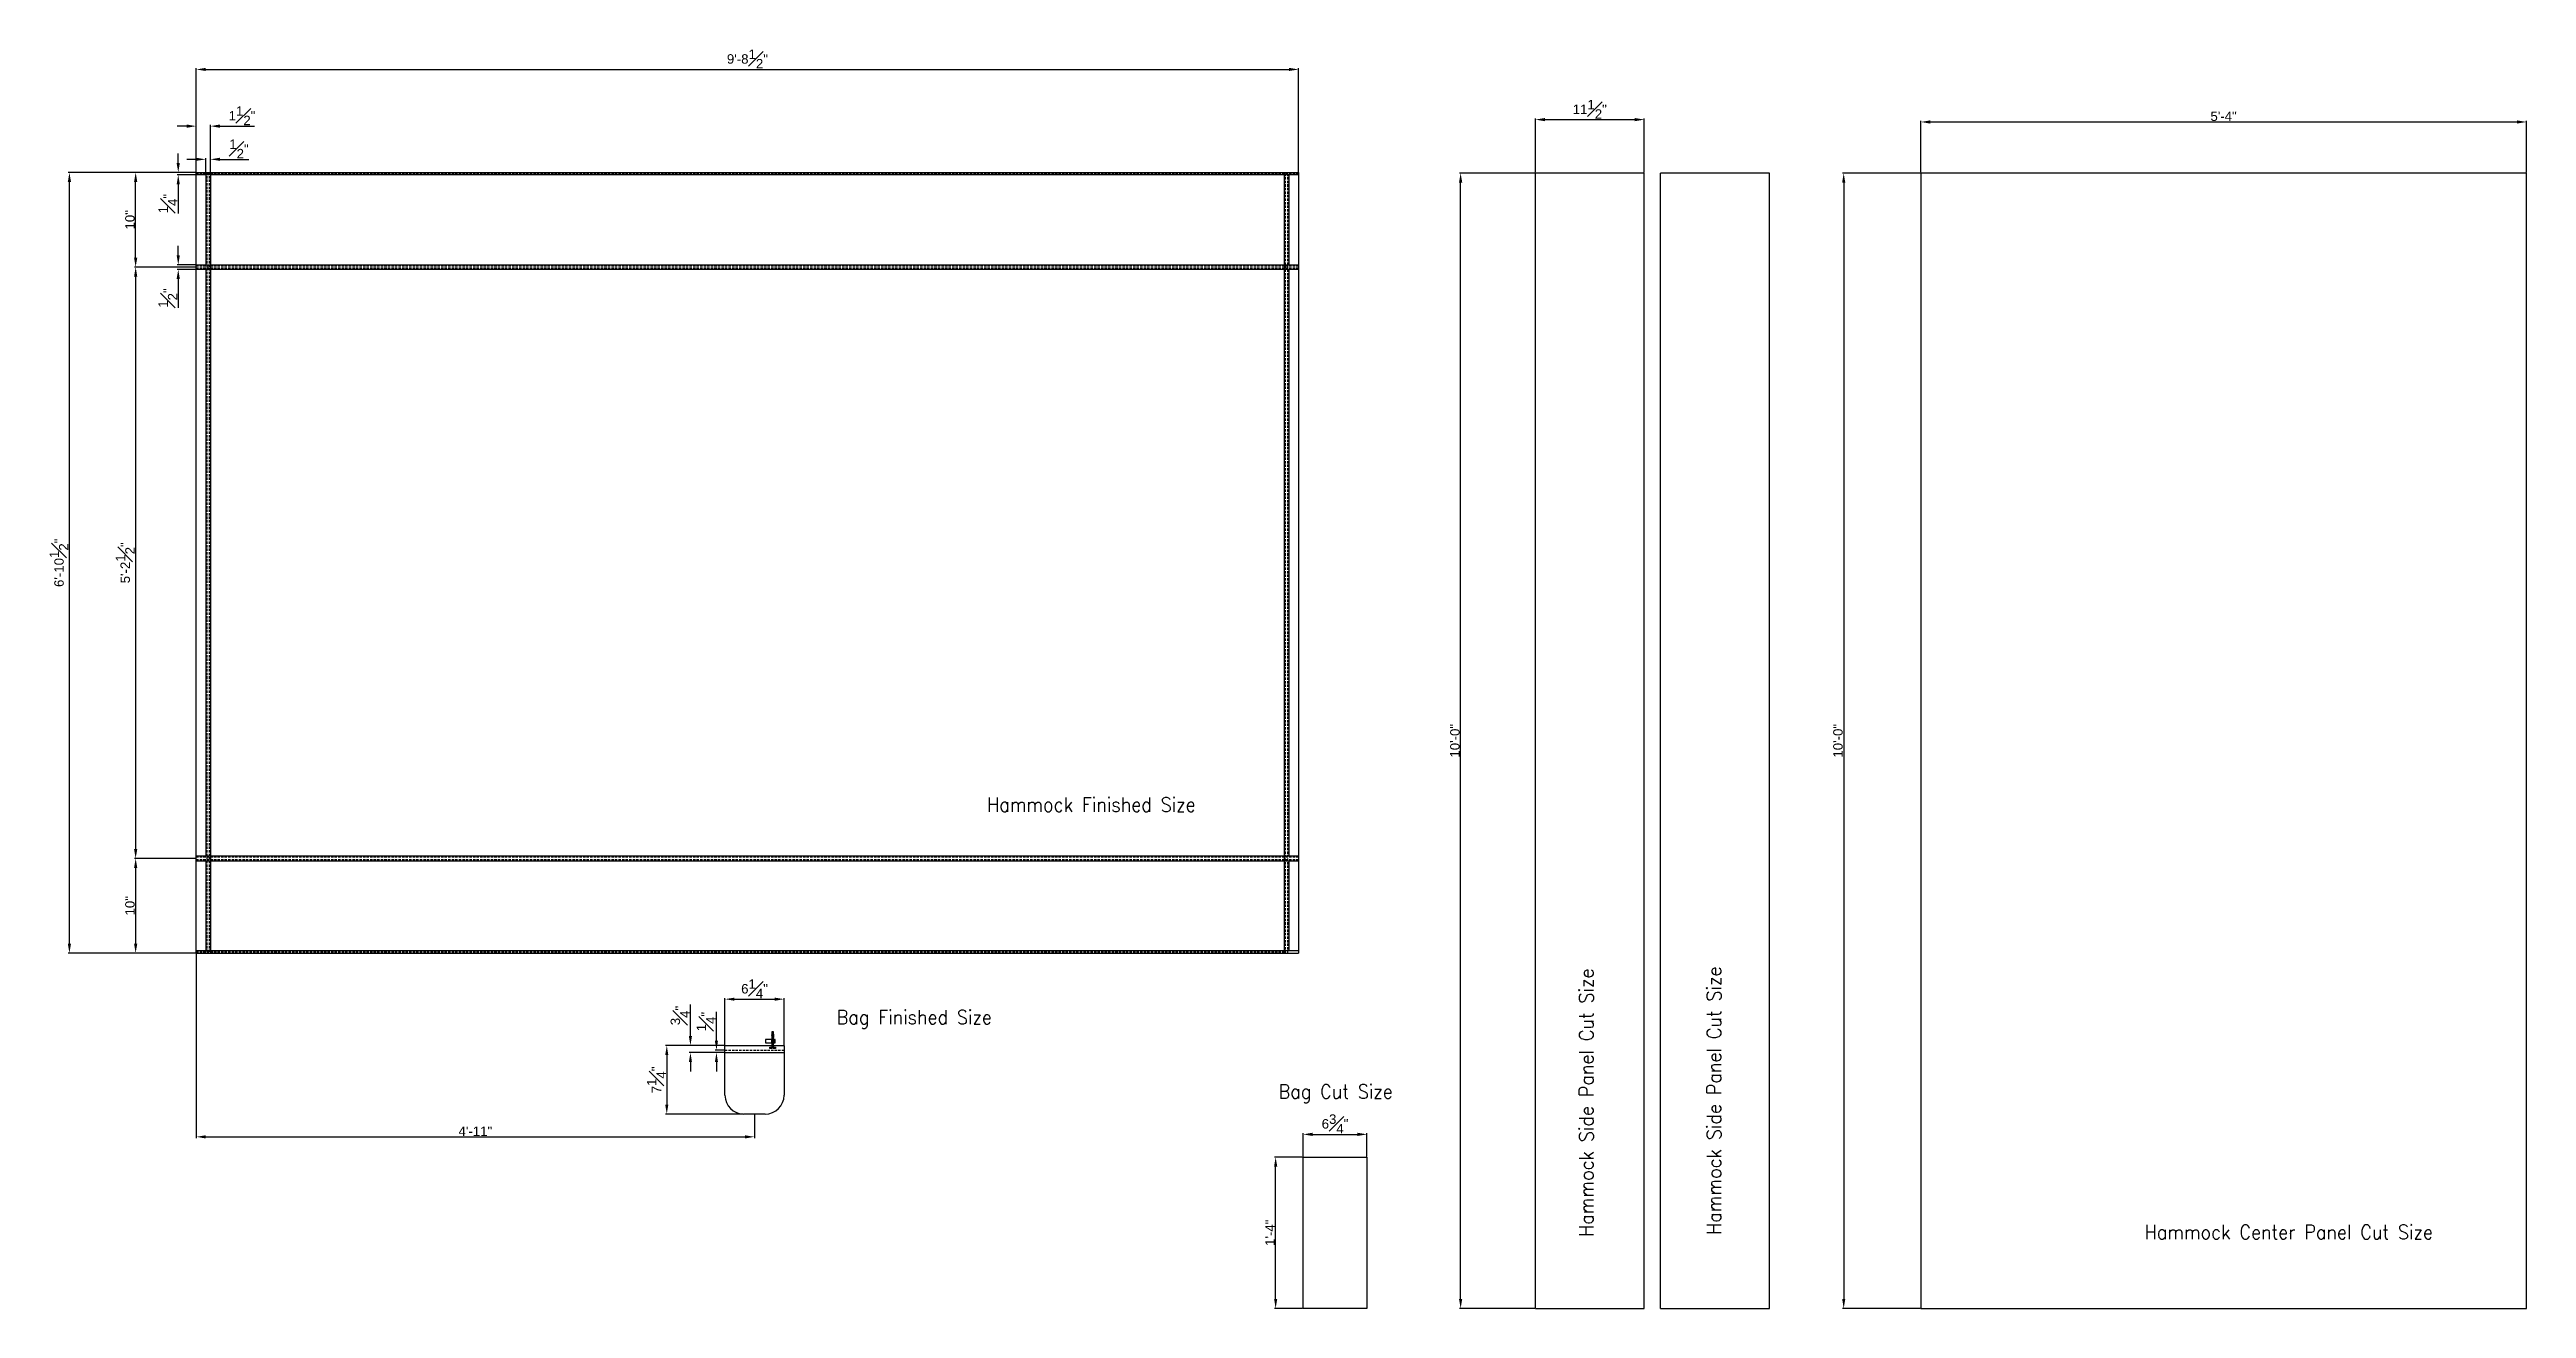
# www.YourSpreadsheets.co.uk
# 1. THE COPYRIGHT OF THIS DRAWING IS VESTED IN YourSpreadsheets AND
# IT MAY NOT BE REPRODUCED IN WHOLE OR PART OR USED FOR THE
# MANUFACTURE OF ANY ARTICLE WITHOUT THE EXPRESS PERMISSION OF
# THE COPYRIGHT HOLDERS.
# Model space of a CAD drawing. Header units: inches. Extents: x -5 to 256, y 22 to 155.
import ezdxf

# ---------------------------------------------------------------- set-up
doc = ezdxf.new("R2010")
doc.units = ezdxf.units.IN
doc.header["$MEASUREMENT"] = 0
doc.linetypes.add('DASHED', pattern=[0.375, 0.25, -0.125])
for name, color, linetype in [('BagCutSize', 7, 'Continuous'), ('CenterPanelCutSize', 7, 'Continuous'), ('FinishedBagSize', 7, 'Continuous'), ('FinishedHammock', 7, 'Continuous'), ('Hidden', 2, 'Continuous'), ('Labels', 7, 'Continuous'), ('SidePanelCutSize', 7, 'Continuous'), ('Stitching', 1, 'DASHED')]:
    doc.layers.add(name, color=color, linetype=linetype)
doc.styles.get("Standard").update_dxf_attribs({"font": 'arial.ttf'})
doc.styles.add('textstyle13', font='Standard')
doc.styles.add('textstyle14', font='Standard')
doc.styles.add('textstyle15', font='Standard')
doc.styles.add('textstyle16', font='Standard')
doc.styles.add('textstyle17', font='Standard')
doc.styles.add('textstyle18', font='Standard')
doc.dimstyles.new('Structural', dxfattribs={"dimtxt": 1, "dimasz": 1, "dimexe": 0.125, "dimexo": 0.0625, "dimgap": 0.09, "dimtad": 1, "dimdec": 5, "dimzin": 3, "dimdsep": 46, "dimlunit": 4, "dimtxsty": 'Standard', "dimcen": 0.125, "dimazin": 2, "dimtfac": 1, "dimtdec": 5, "dimtofl": 0, "dimtmove": 0, "dimatfit": 3, "dimfxl": 1, "dimfrac": 1, "dimtolj": 1, "dimtzin": 0, "dimarcsym": 0})

# ---------------------------------------------------------------- blocks, each defined once
blk = doc.blocks.new('*D135')
at = {"color": 0, "lineweight": -2}
for p, q in [((151.54, 142.25), (143.58, 142.25)), ((143.7, 23.25), (143.7, 141.25)), ((151.54, 22.25), (143.58, 22.25))]:
    blk.add_line(p, q, dxfattribs=at)
at = {"color": 0}
for points in [[(143.87, 141.25), (143.53, 141.25), (143.7, 142.25)], [(143.53, 23.25), (143.87, 23.25), (143.7, 22.25)]]:
    blk.add_solid(points, dxfattribs=at)
at = {"layer": 'Defpoints', "color": 0}
for p in [(143.7, 142.25), (151.6, 142.25), (151.6, 22.25)]:
    blk.add_point(p, dxfattribs=at)
at = {"color": 0, "insert": (143.1, 82.25), "char_height": 1, "attachment_point": 5, "rotation": 90}
blk.add_mtext('\\A1;10\'-0"', dxfattribs=at)
blk = doc.blocks.new('*D136')
at = {"color": 0, "lineweight": -2}
for p, q in [((151.6, 142.31), (151.6, 148.02)), ((152.6, 147.9), (162.1, 147.9)), ((163.1, 142.31), (163.1, 148.02))]:
    blk.add_line(p, q, dxfattribs=at)
at = {"color": 0}
for points in [[(152.6, 148.07), (152.6, 147.73), (151.6, 147.9)], [(162.1, 147.73), (162.1, 148.07), (163.1, 147.9)]]:
    blk.add_solid(points, dxfattribs=at)
at = {"layer": 'Defpoints', "color": 0}
for p in [(163.1, 147.9), (151.6, 142.25), (163.1, 142.25)]:
    blk.add_point(p, dxfattribs=at)
at = {"color": 0, "insert": (157.35, 148.99), "char_height": 1, "attachment_point": 5}
blk.add_mtext('\\A1;11{\\H1.000000x;\\S1#2;}"', dxfattribs=at)
blk = doc.blocks.new('*D137')
at = {"color": 0, "lineweight": -2}
for p, q in [((192.27, 142.25), (184.06, 142.25)), ((184.18, 141.25), (184.18, 23.25)), ((192.27, 22.25), (184.06, 22.25))]:
    blk.add_line(p, q, dxfattribs=at)
at = {"color": 0}
for points in [[(184.35, 141.25), (184.02, 141.25), (184.18, 142.25)], [(184.02, 23.25), (184.35, 23.25), (184.18, 22.25)]]:
    blk.add_solid(points, dxfattribs=at)
at = {"layer": 'Defpoints', "color": 0}
for p in [(192.33, 142.25), (184.18, 22.25), (192.33, 22.25)]:
    blk.add_point(p, dxfattribs=at)
at = {"color": 0, "insert": (183.58, 82.25), "char_height": 1, "attachment_point": 5, "rotation": 90}
blk.add_mtext('\\A1;10\'-0"', dxfattribs=at)
blk = doc.blocks.new('*D138')
at = {"color": 0, "lineweight": -2}
for p, q in [((192.33, 142.31), (192.33, 147.77)), ((193.33, 147.65), (255.33, 147.65)), ((256.33, 142.31), (256.33, 147.77))]:
    blk.add_line(p, q, dxfattribs=at)
at = {"color": 0}
for points in [[(193.33, 147.82), (193.33, 147.48), (192.33, 147.65)], [(255.33, 147.48), (255.33, 147.82), (256.33, 147.65)]]:
    blk.add_solid(points, dxfattribs=at)
at = {"layer": 'Defpoints', "color": 0}
for p in [(256.33, 147.65), (192.33, 142.25), (256.33, 142.25)]:
    blk.add_point(p, dxfattribs=at)
at = {"color": 0, "insert": (224.33, 148.25), "char_height": 1, "attachment_point": 5}
blk.add_mtext('\\A1;5\'-4"', dxfattribs=at)
blk = doc.blocks.new('*D139')
at = {"color": 0, "lineweight": -2}
for p, q in [((127.05, 38.31), (127.05, 40.77)), ((128.05, 40.65), (132.8, 40.65)), ((133.8, 38.31), (133.8, 40.77))]:
    blk.add_line(p, q, dxfattribs=at)
at = {"color": 0}
for points in [[(128.05, 40.82), (128.05, 40.48), (127.05, 40.65)], [(132.8, 40.48), (132.8, 40.82), (133.8, 40.65)]]:
    blk.add_solid(points, dxfattribs=at)
at = {"layer": 'Defpoints', "color": 0}
for p in [(133.8, 40.65), (127.05, 38.25), (133.8, 38.25)]:
    blk.add_point(p, dxfattribs=at)
at = {"color": 0, "insert": (130.43, 41.76), "char_height": 1, "attachment_point": 5}
blk.add_mtext('\\A1;6{\\H1.000000x;\\S3#4;}"', dxfattribs=at)
blk = doc.blocks.new('*D140')
at = {"color": 0, "lineweight": -2}
for p, q in [((126.99, 38.25), (124.03, 38.25)), ((124.15, 23.25), (124.15, 37.25)), ((126.99, 22.25), (124.03, 22.25))]:
    blk.add_line(p, q, dxfattribs=at)
at = {"color": 0}
for points in [[(124.32, 37.25), (123.99, 37.25), (124.15, 38.25)], [(123.99, 23.25), (124.32, 23.25), (124.15, 22.25)]]:
    blk.add_solid(points, dxfattribs=at)
at = {"layer": 'Defpoints', "color": 0}
for p in [(124.15, 38.25), (127.05, 38.25), (127.05, 22.25)]:
    blk.add_point(p, dxfattribs=at)
at = {"color": 0, "insert": (123.56, 30.25), "char_height": 1, "attachment_point": 5, "rotation": 90}
blk.add_mtext('\\A1;1\'-4"', dxfattribs=at)
blk = doc.blocks.new('*D141')
at = {"color": 0, "lineweight": -2}
for p, q in [((10.08, 143.7), (9.08, 143.7)), ((11.08, 142.12), (11.08, 143.83)), ((11.58, 142.12), (11.58, 143.83)), ((12.58, 143.7), (15.63, 143.7))]:
    blk.add_line(p, q, dxfattribs=at)
at = {"color": 0}
for points in [[(10.08, 143.54), (10.08, 143.87), (11.08, 143.7)], [(12.58, 143.87), (12.58, 143.54), (11.58, 143.7)]]:
    blk.add_solid(points, dxfattribs=at)
at = {"layer": 'Defpoints', "color": 0}
for p in [(11.08, 142.05), (11.58, 143.7), (11.58, 142.05)]:
    blk.add_point(p, dxfattribs=at)
at = {"color": 0, "insert": (14.6, 144.8), "char_height": 1, "attachment_point": 5}
blk.add_mtext('\\A1;{\\H1.000000x;\\S1#2;}"', dxfattribs=at)
blk = doc.blocks.new('*D142')
at = {"color": 0, "lineweight": -2}
for p, q in [((9.08, 147.21), (8.08, 147.21)), ((10.08, 142.37), (10.08, 147.34)), ((11.58, 142.37), (11.58, 147.34)), ((12.58, 147.21), (16.25, 147.21))]:
    blk.add_line(p, q, dxfattribs=at)
at = {"color": 0}
for points in [[(9.08, 147.04), (9.08, 147.38), (10.08, 147.21)], [(12.58, 147.38), (12.58, 147.04), (11.58, 147.21)]]:
    blk.add_solid(points, dxfattribs=at)
at = {"layer": 'Defpoints', "color": 0}
for p in [(11.58, 147.21), (10.08, 142.31), (11.58, 142.31)]:
    blk.add_point(p, dxfattribs=at)
at = {"color": 0, "insert": (14.92, 148.31), "char_height": 1, "attachment_point": 5}
blk.add_mtext('\\A1;1{\\H1.000000x;\\S1#2;}"', dxfattribs=at)
blk = doc.blocks.new('*D143')
at = {"color": 0, "lineweight": -2}
for p, q in [((8.18, 143.31), (8.18, 144.31)), ((10.02, 142.31), (8.06, 142.31)), ((10.02, 142.05), (8.06, 142.05)), ((8.18, 141.05), (8.18, 137.98))]:
    blk.add_line(p, q, dxfattribs=at)
at = {"color": 0}
for points in [[(8.01, 143.31), (8.35, 143.31), (8.18, 142.31)], [(8.35, 141.05), (8.01, 141.05), (8.18, 142.05)]]:
    blk.add_solid(points, dxfattribs=at)
at = {"layer": 'Defpoints', "color": 0}
for p in [(8.18, 142.05), (10.08, 142.31), (10.08, 142.05)]:
    blk.add_point(p, dxfattribs=at)
at = {"color": 0, "insert": (7.09, 139.02), "char_height": 1, "attachment_point": 5, "rotation": 90}
blk.add_mtext('\\A1;{\\H1.000000x;\\S1#4;}"', dxfattribs=at)
blk = doc.blocks.new('*D144')
at = {"color": 0, "lineweight": -2}
for p, q in [((8.18, 133.56), (8.18, 134.56)), ((10.02, 132.56), (8.06, 132.56)), ((10.02, 132.06), (8.06, 132.06)), ((8.18, 131.06), (8.18, 128.01))]:
    blk.add_line(p, q, dxfattribs=at)
at = {"color": 0}
for points in [[(8.01, 133.56), (8.35, 133.56), (8.18, 132.56)], [(8.35, 131.06), (8.01, 131.06), (8.18, 132.06)]]:
    blk.add_solid(points, dxfattribs=at)
at = {"layer": 'Defpoints', "color": 0}
for p in [(8.18, 132.06), (10.08, 132.56), (10.08, 132.06)]:
    blk.add_point(p, dxfattribs=at)
at = {"color": 0, "insert": (7.09, 129.04), "char_height": 1, "attachment_point": 5, "rotation": 90}
blk.add_mtext('\\A1;{\\H1.000000x;\\S1#2;}"', dxfattribs=at)
blk = doc.blocks.new('*D145')
at = {"color": 0, "lineweight": -2}
for p, q in [((10.02, 142.31), (3.56, 142.31)), ((3.68, 133.31), (3.68, 141.31)), ((10.02, 132.31), (3.56, 132.31))]:
    blk.add_line(p, q, dxfattribs=at)
at = {"color": 0}
for points in [[(3.85, 141.31), (3.51, 141.31), (3.68, 142.31)], [(3.51, 133.31), (3.85, 133.31), (3.68, 132.31)]]:
    blk.add_solid(points, dxfattribs=at)
at = {"layer": 'Defpoints', "color": 0}
for p in [(3.68, 142.31), (10.08, 142.31), (10.08, 132.31)]:
    blk.add_point(p, dxfattribs=at)
at = {"color": 0, "insert": (3.08, 137.31), "char_height": 1, "attachment_point": 5, "rotation": 90}
blk.add_mtext('\\A1;10"', dxfattribs=at)
blk = doc.blocks.new('*D146')
at = {"color": 0, "lineweight": -2}
for p, q in [((10.02, 132.31), (3.56, 132.31)), ((3.68, 131.31), (3.68, 70.81)), ((10.02, 69.81), (3.56, 69.81))]:
    blk.add_line(p, q, dxfattribs=at)
at = {"color": 0}
for points in [[(3.85, 131.31), (3.51, 131.31), (3.68, 132.31)], [(3.51, 70.81), (3.85, 70.81), (3.68, 69.81)]]:
    blk.add_solid(points, dxfattribs=at)
at = {"layer": 'Defpoints', "color": 0}
for p in [(10.08, 132.31), (3.68, 69.81), (10.08, 69.81)]:
    blk.add_point(p, dxfattribs=at)
at = {"color": 0, "insert": (2.58, 101.06), "char_height": 1, "attachment_point": 5, "rotation": 90}
blk.add_mtext('\\A1;5\'-2{\\H1.000000x;\\S1#2;}"', dxfattribs=at)
blk = doc.blocks.new('*D147')
at = {"color": 0, "lineweight": -2}
for p, q in [((10.02, 69.81), (3.56, 69.81)), ((3.68, 68.81), (3.68, 60.81)), ((10.02, 59.81), (3.56, 59.81))]:
    blk.add_line(p, q, dxfattribs=at)
at = {"color": 0}
for points in [[(3.85, 68.81), (3.51, 68.81), (3.68, 69.81)], [(3.51, 60.81), (3.85, 60.81), (3.68, 59.81)]]:
    blk.add_solid(points, dxfattribs=at)
at = {"layer": 'Defpoints', "color": 0}
for p in [(10.08, 69.81), (3.68, 59.81), (10.08, 59.81)]:
    blk.add_point(p, dxfattribs=at)
at = {"color": 0, "insert": (3.08, 64.81), "char_height": 1, "attachment_point": 5, "rotation": 90}
blk.add_mtext('\\A1;10"', dxfattribs=at)
blk = doc.blocks.new('*D148')
at = {"color": 0, "lineweight": -2}
for p, q in [((10.02, 142.31), (-3.44, 142.31)), ((-3.32, 60.81), (-3.32, 141.31)), ((10.02, 59.81), (-3.44, 59.81))]:
    blk.add_line(p, q, dxfattribs=at)
at = {"color": 0}
for points in [[(-3.15, 141.31), (-3.49, 141.31), (-3.32, 142.31)], [(-3.49, 60.81), (-3.15, 60.81), (-3.32, 59.81)]]:
    blk.add_solid(points, dxfattribs=at)
at = {"layer": 'Defpoints', "color": 0}
for p in [(-3.32, 142.31), (10.08, 142.31), (10.08, 59.81)]:
    blk.add_point(p, dxfattribs=at)
at = {"color": 0, "insert": (-4.42, 101.06), "char_height": 1, "attachment_point": 5, "rotation": 90}
blk.add_mtext('\\A1;6\'-10{\\H1.000000x;\\S1#2;}"', dxfattribs=at)
blk = doc.blocks.new('*D149')
at = {"color": 0, "lineweight": -2}
for p, q in [((10.08, 142.12), (10.08, 153.33)), ((11.08, 153.2), (125.58, 153.2)), ((126.58, 142.12), (126.58, 153.33))]:
    blk.add_line(p, q, dxfattribs=at)
at = {"color": 0}
for points in [[(11.08, 153.37), (11.08, 153.04), (10.08, 153.2)], [(125.58, 153.04), (125.58, 153.37), (126.58, 153.2)]]:
    blk.add_solid(points, dxfattribs=at)
at = {"layer": 'Defpoints', "color": 0}
for p in [(126.58, 153.2), (10.08, 142.05), (126.58, 142.05)]:
    blk.add_point(p, dxfattribs=at)
at = {"color": 0, "insert": (68.33, 154.31), "char_height": 1, "attachment_point": 5}
blk.add_mtext('\\A1;9\'-8{\\H1.000000x;\\S1#2;}"', dxfattribs=at)
blk = doc.blocks.new('*D150')
at = {"color": 0, "lineweight": -2}
for p, q in [((10.08, 59.75), (10.08, 40.26)), ((69.08, 42.72), (69.08, 40.26)), ((11.08, 40.39), (68.08, 40.39))]:
    blk.add_line(p, q, dxfattribs=at)
at = {"color": 0}
for points in [[(11.08, 40.55), (11.08, 40.22), (10.08, 40.39)], [(68.08, 40.22), (68.08, 40.55), (69.08, 40.39)]]:
    blk.add_solid(points, dxfattribs=at)
at = {"layer": 'Defpoints', "color": 0}
for p in [(10.08, 59.81), (69.08, 42.79), (69.08, 40.39)]:
    blk.add_point(p, dxfattribs=at)
at = {"color": 0, "insert": (39.58, 40.98), "char_height": 1, "attachment_point": 5}
blk.add_mtext('\\A1;4\'-11"', dxfattribs=at)
blk = doc.blocks.new('*D151')
at = {"color": 0, "lineweight": -2}
for p, q in [((65.06, 50.54), (65.06, 53.61)), ((65.89, 49.54), (64.93, 49.54)), ((65.89, 49.29), (64.93, 49.29)), ((65.06, 48.29), (65.06, 47.29))]:
    blk.add_line(p, q, dxfattribs=at)
at = {"color": 0}
for points in [[(64.89, 50.54), (65.22, 50.54), (65.06, 49.54)], [(65.22, 48.29), (64.89, 48.29), (65.06, 49.29)]]:
    blk.add_solid(points, dxfattribs=at)
at = {"layer": 'Defpoints', "color": 0}
for p in [(65.06, 49.54), (65.96, 49.54), (65.96, 49.29)]:
    blk.add_point(p, dxfattribs=at)
at = {"color": 0, "insert": (63.97, 52.57), "char_height": 1, "attachment_point": 5, "rotation": 90}
blk.add_mtext('\\A1;{\\H1.000000x;\\S1#4;}"', dxfattribs=at)
blk = doc.blocks.new('*D152')
at = {"color": 0, "lineweight": -2}
for p, q in [((62.31, 51.04), (62.31, 54.39)), ((65.89, 50.04), (62.18, 50.04)), ((65.89, 49.29), (62.18, 49.29)), ((62.31, 48.29), (62.31, 47.29))]:
    blk.add_line(p, q, dxfattribs=at)
at = {"color": 0}
for points in [[(62.14, 51.04), (62.47, 51.04), (62.31, 50.04)], [(62.47, 48.29), (62.14, 48.29), (62.31, 49.29)]]:
    blk.add_solid(points, dxfattribs=at)
at = {"layer": 'Defpoints', "color": 0}
for p in [(62.31, 50.04), (65.96, 50.04), (65.96, 49.29)]:
    blk.add_point(p, dxfattribs=at)
at = {"color": 0, "insert": (61.21, 53.21), "char_height": 1, "attachment_point": 5, "rotation": 90}
blk.add_mtext('\\A1;{\\H1.000000x;\\S3#4;}"', dxfattribs=at)
blk = doc.blocks.new('*D153')
at = {"color": 0, "lineweight": -2}
for p, q in [((65.89, 50.04), (59.68, 50.04)), ((59.81, 49.04), (59.81, 43.79)), ((67.89, 42.79), (59.68, 42.79))]:
    blk.add_line(p, q, dxfattribs=at)
at = {"color": 0}
for points in [[(59.97, 49.04), (59.64, 49.04), (59.81, 50.04)], [(59.64, 43.79), (59.97, 43.79), (59.81, 42.79)]]:
    blk.add_solid(points, dxfattribs=at)
at = {"layer": 'Defpoints', "color": 0}
for p in [(65.96, 50.04), (59.81, 42.79), (67.96, 42.79)]:
    blk.add_point(p, dxfattribs=at)
at = {"color": 0, "insert": (58.72, 46.41), "char_height": 1, "attachment_point": 5, "rotation": 90}
blk.add_mtext('\\A1;7{\\H1.000000x;\\S1#4;}"', dxfattribs=at)
blk = doc.blocks.new('*D154')
at = {"color": 0, "lineweight": -2}
for p, q in [((65.96, 50.1), (65.96, 55.06)), ((72.21, 50.1), (72.21, 55.06)), ((66.96, 54.94), (71.21, 54.94))]:
    blk.add_line(p, q, dxfattribs=at)
at = {"color": 0}
for points in [[(66.96, 55.1), (66.96, 54.77), (65.96, 54.94)], [(71.21, 54.77), (71.21, 55.1), (72.21, 54.94)]]:
    blk.add_solid(points, dxfattribs=at)
at = {"layer": 'Defpoints', "color": 0}
for p in [(72.21, 54.94), (65.96, 50.04), (72.21, 50.04)]:
    blk.add_point(p, dxfattribs=at)
at = {"color": 0, "insert": (69.08, 56.04), "char_height": 1, "attachment_point": 5}
blk.add_mtext('\\A1;6{\\H1.000000x;\\S1#4;}"', dxfattribs=at)

msp = doc.modelspace()

# ---------------------------------------------------------------- linework, layer by layer
for p, q in [((71.002885, 51.157935), (70.900557, 51.260263)), ((70.900557, 51.260263), (70.900557, 51.090558)), ((71.100557, 51.255607), (70.900557, 51.055607)), ((70.960459, 51.115509), (70.900557, 51.175411)), ((71.100557, 51.170754), (70.900557, 50.970754)), ((70.918032, 51.073082), (70.900557, 51.090558)), ((71.100557, 51.085901), (70.900557, 50.885901)), ((70.900557, 51.055607), (70.900557, 50.885901)), ((71.000557, 51.160263), (71.000557, 51.215607)), ((71.000557, 50.693951), (71.000557, 50.985901)), ((71.000557, 49.822295), (71.000557, 50.343951)), ((71.100557, 50.890558), (71.002885, 50.98823)), ((71.100557, 50.975411), (71.045311, 51.030656)), ((71.100557, 51.060263), (71.087738, 51.073082)), ((71.100557, 51.255607), (71.100557, 51.085901)), ((71.100557, 51.060263), (71.100557, 50.890558))]:
    msp.add_line(p, q)
for points in [[(70.250557, 50.681451), (70.250557, 50.306451), (70.900557, 50.306451), (70.900557, 50.681451)], [(70.900557, 50.643951), (70.900557, 50.343951), (71.100557, 50.343951), (71.100557, 50.643951)], [(71.000557, 50.343951), (71.000557, 49.772295), (70.940557, 49.772295), (70.940557, 50.343951)], [(71.060557, 50.343951), (71.060557, 49.772295), (71.000557, 49.772295), (71.000557, 50.343951)], [(71.100557, 50.681451), (71.100557, 50.306451), (71.250557, 50.306451), (71.250557, 50.681451)]]:
    msp.add_lwpolyline(points, close=True)
for points in [[(71.060557, 49.822295), (71.250557, 49.822295), (71.250557, 49.772295), (70.750557, 49.772295), (70.750557, 49.822295), (70.940557, 49.822295)], [(70.940557, 51.220263), (70.940557, 51.515607), (71.000557, 51.515607), (71.000557, 51.160263)], [(71.000557, 50.985901), (71.000557, 50.643951), (70.940557, 50.643951), (70.940557, 50.925901)], [(71.000557, 51.160263), (71.000557, 51.515607), (71.060557, 51.515607), (71.060557, 51.215607)], [(71.060557, 50.930558), (71.060557, 50.643951), (71.000557, 50.643951), (71.000557, 50.985901)]]:
    msp.add_lwpolyline(points)
at = {"layer": 'BagCutSize'}
for p, q in [((127.054401, 22.248655), (127.054401, 38.248655)), ((127.054401, 38.248655), (133.804401, 38.248655)), ((133.804401, 38.248655), (133.804401, 22.248655)), ((133.804401, 22.248655), (127.054401, 22.248655))]:
    msp.add_line(p, q, dxfattribs=at)
at = {"layer": 'CenterPanelCutSize'}
for p, q in [((256.334835, 142.248655), (192.334835, 142.248655)), ((192.334835, 142.248655), (192.334835, 22.248655)), ((256.334835, 22.248655), (256.334835, 142.248655)), ((192.334835, 22.248655), (256.334835, 22.248655))]:
    msp.add_line(p, q, dxfattribs=at)
at = {"layer": 'FinishedBagSize'}
for p, q in [((65.956572, 49.037061), (65.956572, 50.037061)), ((65.956572, 50.037061), (70.940557, 50.037061)), ((71.060557, 50.037061), (72.206572, 50.037061)), ((72.206572, 50.037061), (72.206572, 49.037061)), ((65.956572, 44.787061), (65.956572, 49.037061)), ((72.206572, 49.037061), (72.206572, 44.787061)), ((70.206572, 42.787061), (67.956572, 42.787061))]:
    msp.add_line(p, q, dxfattribs=at)
for centre, start, end in [((67.956572, 44.787061), 180, 270), ((70.206572, 44.787061), 270, 0)]:
    msp.add_arc(centre, 2, start, end, dxfattribs=at)
at = {"layer": 'FinishedHammock'}
for p, q in [((10.081572, 142.054257), (10.081572, 142.311155)), ((10.081572, 142.311155), (13.081572, 142.311155)), ((13.081572, 142.054257), (10.081572, 142.054257)), ((10.081572, 132.561155), (10.081572, 142.054257)), ((11.581572, 142.311155), (11.581572, 142.054257)), ((11.581572, 142.054257), (11.581572, 132.561155)), ((13.081572, 142.311155), (125.081572, 142.311155)), ((125.081572, 142.054257), (13.081572, 142.054257)), ((125.081572, 142.311155), (126.581572, 142.311155)), ((125.081572, 142.054257), (125.081572, 142.311155)), ((126.581572, 142.054257), (125.081572, 142.054257)), ((125.081572, 132.561155), (125.081572, 142.054257)), ((126.581572, 142.311155), (126.581572, 142.054257)), ((126.581572, 142.054257), (126.581572, 132.561155)), ((10.081572, 132.561155), (13.081572, 132.561155)), ((10.081572, 132.061155), (10.081572, 132.561155)), ((10.081572, 70.061155), (10.081572, 132.061155)), ((13.081572, 132.061155), (10.081572, 132.061155)), ((11.581572, 132.561155), (11.581572, 132.061155)), ((11.581572, 132.061155), (11.581572, 70.061155)), ((13.081572, 132.561155), (125.081572, 132.561155)), ((125.081572, 132.061155), (13.081572, 132.061155)), ((125.081572, 132.561155), (126.581572, 132.561155)), ((125.081572, 132.061155), (125.081572, 132.561155)), ((125.081572, 70.061155), (125.081572, 132.061155)), ((126.581572, 132.061155), (125.081572, 132.061155)), ((126.581572, 132.561155), (126.581572, 132.061155)), ((126.581572, 132.061155), (126.581572, 70.061155)), ((10.081572, 69.561155), (10.081572, 70.061155)), ((13.081572, 70.061155), (10.081572, 70.061155)), ((10.081572, 60.058075), (10.081572, 69.561155)), ((10.081572, 69.561155), (13.081572, 69.561155)), ((11.581572, 70.061155), (11.581572, 69.561155)), ((11.581572, 69.561155), (11.581572, 60.058075)), ((125.081572, 70.061155), (13.081572, 70.061155)), ((13.081572, 69.561155), (125.081572, 69.561155)), ((125.081572, 69.561155), (125.081572, 70.061155)), ((126.581572, 70.061155), (125.081572, 70.061155)), ((125.081572, 60.058075), (125.081572, 69.561155)), ((125.081572, 69.561155), (126.581572, 69.561155)), ((126.581572, 70.061155), (126.581572, 69.561155)), ((126.581572, 69.561155), (126.581572, 60.058075)), ((13.081572, 60.058075), (10.081572, 60.058075)), ((10.081572, 59.811155), (10.081572, 60.058075)), ((10.081572, 59.811155), (13.081572, 59.811155)), ((11.581572, 60.058075), (11.581572, 59.811155)), ((125.081572, 60.058075), (13.081572, 60.058075)), ((13.081572, 59.811155), (125.081572, 59.811155)), ((125.081572, 59.811155), (125.081572, 60.058075)), ((126.581572, 60.058075), (125.081572, 60.058075)), ((125.081572, 59.811155), (126.581572, 59.811155)), ((126.581572, 60.058075), (126.581572, 59.811155))]:
    msp.add_line(p, q, dxfattribs=at)
at = {"layer": 'Hidden'}
for p, q in [((11.081572, 142.054257), (11.081572, 132.561155)), ((125.581572, 132.561155), (125.581572, 142.054257)), ((11.081572, 132.061155), (11.081572, 70.061155)), ((125.581572, 70.061155), (125.581572, 132.061155)), ((11.081572, 69.561155), (11.081572, 60.058075)), ((125.581572, 60.058075), (125.581572, 69.561155)), ((65.956572, 49.287061), (72.206572, 49.287061))]:
    msp.add_line(p, q, dxfattribs=at)
at = {"layer": 'SidePanelCutSize'}
for p, q in [((163.10066, 142.248655), (151.60066, 142.248655)), ((151.60066, 22.248655), (151.60066, 142.248655)), ((163.10066, 22.248655), (163.10066, 142.248655)), ((176.334835, 142.248655), (164.834835, 142.248655)), ((164.834835, 22.248655), (164.834835, 142.248655)), ((176.334835, 22.248655), (176.334835, 142.248655)), ((151.60066, 22.248655), (163.10066, 22.248655)), ((164.834835, 22.248655), (176.334835, 22.248655))]:
    msp.add_line(p, q, dxfattribs=at)
at = {"layer": 'Stitching'}
for p, q in [((10.081572, 142.186155), (126.581572, 142.186155)), ((11.206572, 142.311155), (11.206572, 59.811155)), ((11.456572, 142.311155), (11.456572, 59.811155)), ((125.206572, 59.811155), (125.206572, 142.311155)), ((125.456572, 59.811155), (125.456572, 142.311155)), ((10.081572, 132.436155), (126.581572, 132.436155)), ((126.581572, 132.186155), (10.081572, 132.186155)), ((126.581572, 69.936155), (10.081572, 69.936155)), ((10.081572, 69.686155), (126.581572, 69.686155)), ((10.081572, 59.936155), (125.081572, 59.936155)), ((65.956572, 49.537061), (72.206572, 49.537061))]:
    msp.add_line(p, q, dxfattribs=at)
msp.add_lwpolyline([(70.700557, 49.722295), (70.700557, 49.872295), (71.300557, 49.872295), (71.300557, 49.722295)], close=True, dxfattribs=at)

# ---------------------------------------------------------------- texts
at = {"layer": 'Labels', "attachment_point": 5}
for s, insert, char_height, style in [('\\H1.50067;Hammock Finished Size', (104.672569, 75.502288), 0.0684343, 'textstyle13'), ('Bag Finished Size', (85.956572, 52.787061), 1.5, 'textstyle15'), ('Bag Cut Size', (130.491478, 44.934535), 1.5, 'textstyle14'), ('\\H1.50067;Hammock Center Panel Cut Size', (231.211926, 30.323429), 0.0684343, 'textstyle16')]:
    msp.add_mtext(s, dxfattribs=dict(at, insert=insert, char_height=char_height, style=style))
at = {"layer": 'Labels', "char_height": 0.0684343, "attachment_point": 5, "rotation": 90}
for insert, style in [((156.990567, 43.997933), 'textstyle17'), ((170.480659, 44.209677), 'textstyle18')]:
    msp.add_mtext('\\H1.50067;Hammock Side Panel Cut Size', dxfattribs=dict(at, insert=insert, style=style))

# ---------------------------------------------------------------- dimensions: what is measured, and where the dimension line sits
for base, p1, p2, angle, picture, middle in [((126.581572, 153.204257), (10.081572, 142.054257), (126.581572, 142.054257), 180, '*D149', (68.331572, 154.306757)), ((8.181572, 142.054257), (10.081572, 142.311155), (10.081572, 142.054257), 90, '*D143', (7.090072, 139.01959)), ((-3.318428, 142.311155), (10.081572, 59.811155), (10.081572, 142.311155), 90, '*D148', (-4.420928, 101.061155)), ((3.681572, 142.311155), (10.081572, 132.311155), (10.081572, 142.311155), 90, '*D145', (3.081072, 137.311155)), ((143.70066, 142.248655), (151.60066, 22.248655), (151.60066, 142.248655), 90, '*D135', (143.10016, 82.248655)), ((184.184835, 22.248655), (192.334835, 142.248655), (192.334835, 22.248655), 90, '*D137', (183.584335, 82.248655)), ((8.181572, 132.061155), (10.081572, 132.561155), (10.081572, 132.061155), 90, '*D144', (7.087572, 129.037988)), ((3.681572, 69.811155), (10.081572, 132.311155), (10.081572, 69.811155), 90, '*D146', (2.579072, 101.061155)), ((3.681572, 59.811155), (10.081572, 69.811155), (10.081572, 59.811155), 90, '*D147', (3.081072, 64.811155)), ((62.306572, 50.037061), (65.956572, 49.287061), (65.956572, 50.037061), 90, '*D152', (61.206572, 53.214728)), ((65.056572, 49.537061), (65.956572, 49.287061), (65.956572, 49.537061), 90, '*D151', (63.965072, 52.571728)), ((59.806572, 42.787061), (65.956572, 50.037061), (67.956572, 42.787061), 270, '*D153', (58.715072, 46.412061)), ((124.154401, 38.248655), (127.054401, 22.248655), (127.054401, 38.248655), 90, '*D140', (123.562401, 30.248655))]:
    dim = msp.add_linear_dim(base=base, p1=p1, p2=p2, angle=angle, dimstyle='Structural')
    dim.commit()
    dim.dimension.update_dxf_attribs({"geometry": picture, "text_midpoint": middle})
for base, p1, p2, picture, middle in [((11.581572, 147.211155), (10.081572, 142.311155), (11.581572, 142.311155), '*D142', (14.916738, 148.305155)), ((163.10066, 147.898655), (151.60066, 142.248655), (163.10066, 142.248655), '*D136', (157.35066, 148.992655)), ((256.334835, 147.648655), (192.334835, 142.248655), (256.334835, 142.248655), '*D138', (224.334835, 148.247155)), ((11.581572, 143.704257), (11.081572, 142.054257), (11.581572, 142.054257), '*D141', (14.604738, 144.798257)), ((69.081572, 40.387061), (10.081572, 59.811155), (69.081572, 42.787061), '*D150', (39.581572, 40.979061)), ((72.206572, 54.937061), (65.956572, 50.037061), (72.206572, 50.037061), '*D154', (69.081572, 56.037061)), ((133.804401, 40.648655), (127.054401, 38.248655), (133.804401, 38.248655), '*D139', (130.429401, 41.757155))]:
    dim = msp.add_linear_dim(base=base, p1=p1, p2=p2, dimstyle='Structural')
    dim.commit()
    dim.dimension.update_dxf_attribs({"geometry": picture, "text_midpoint": middle})

doc.saveas('drawing.dxf')
